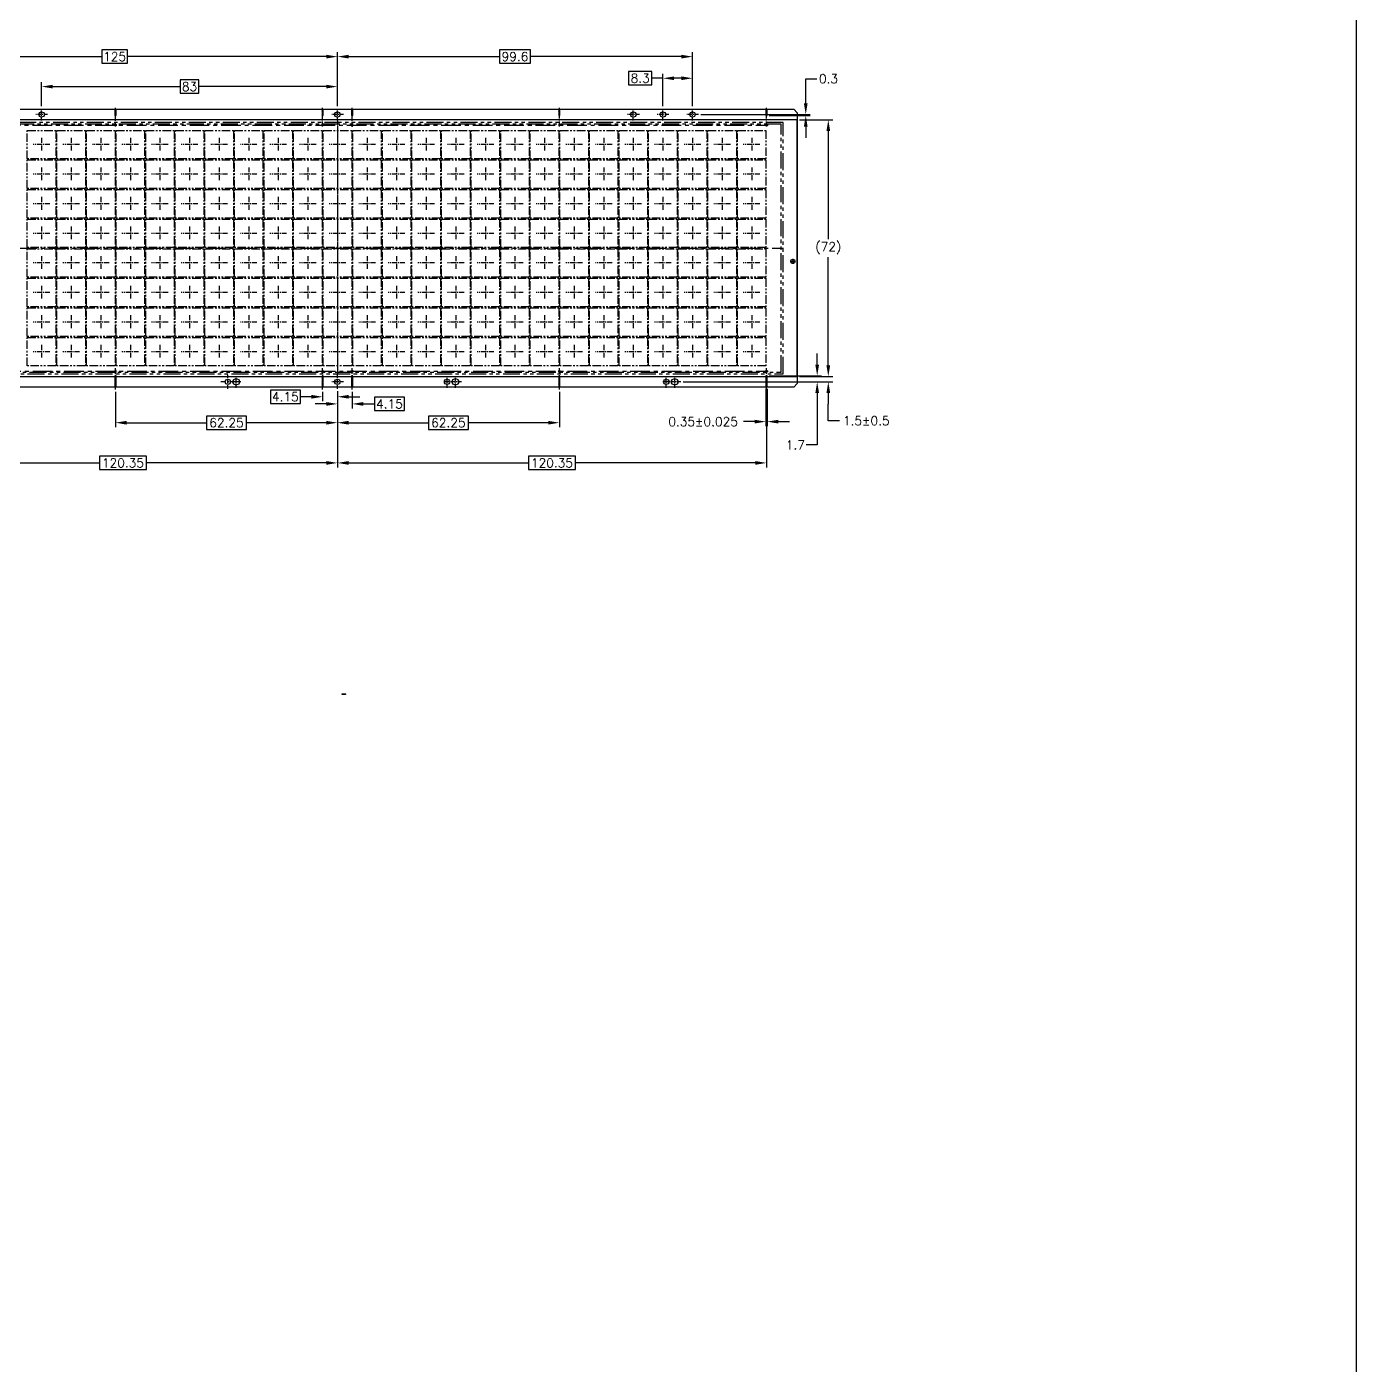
# Model space of a CAD drawing. Header units: millimetres. Extents: x 57 to 1212, y -970 to 358.
# Drawn here: x 839.4 to 1212.4, y -292.8 to 82.8 of the extents above; entities that cross this region are included whole.
import ezdxf

# ---------------------------------------------------------------- set-up
doc = ezdxf.new("R2010")
doc.units = ezdxf.units.MM
doc.header["$LTSCALE"] = 0.3
doc.linetypes.add('CENTER', pattern=[14.705263, 9.190789, -1.838158, 1.838158, -1.838158])
doc.linetypes.add('PHANTOM2', pattern=[31.75, 15.875, -3.175, 3.175, -3.175, 3.175, -3.175])
for name, color, linetype in [('CENTER', 2, 'CENTER'), ('DIM', 3, 'Continuous'), ('HATCH', 1, 'Continuous'), ('PHANTOM', 4, 'PHANTOM2'), ('PKG', 4, 'PHANTOM2')]:
    doc.layers.add(name, color=color, linetype=linetype)
doc.layers.add('MOLD', color=1, linetype='PHANTOM2', plot=False)
doc.layers.add('TAPE', color=40, linetype='Continuous', plot=False)
doc.styles.get("Standard").update_dxf_attribs({"font": 'simplex.shx'})
doc.dimstyles.new('ASECL', dxfattribs={"dimscale": 0, "dimtxt": 2, "dimasz": 2.5, "dimexe": 1, "dimexo": 0.5, "dimgap": 0.5, "dimtad": 0, "dimtih": 1, "dimtoh": 1, "dimdec": 3, "dimzin": 9, "dimdsep": 46, "dimtxsty": 'Standard', "dimcen": 0.7, "dimclrd": 256, "dimclre": 256, "dimclrt": 2, "dimadec": 0, "dimazin": 3, "dimtfac": 1, "dimtdec": 3, "dimtofl": 0, "dimtmove": 0, "dimatfit": 3, "dimfxl": 0, "dimtolj": 1, "dimtzin": 0, "dimlwd": -1, "dimlwe": -1, "dimarcsym": 0})

# ---------------------------------------------------------------- blocks, each defined once
blk = doc.blocks.new('*D49')
at = {"layer": 'DEFPOINTS', "color": 0, "linetype": 'ByBlock', "ltscale": 0.05}
for p in [(926.57, 74.4), (801.57, 59.86), (926.57, 59.86)]:
    blk.add_point(p, dxfattribs=at)
at = {"layer": 'DIM', "linetype": 'ByBlock', "ltscale": 0.05}
for p, q in [((801.57, 60.48), (801.57, 75.65)), ((867.67, 76.27), (860.47, 76.27)), ((860.47, 76.27), (860.47, 72.52)), ((867.67, 72.52), (867.67, 76.27)), ((926.57, 60.48), (926.57, 75.65)), ((804.69, 74.4), (860.47, 74.4)), ((860.47, 72.52), (867.67, 72.52)), ((923.44, 74.4), (867.67, 74.4))]:
    blk.add_line(p, q, dxfattribs=at)
for points in [[(804.69, 74.92), (804.69, 73.88), (801.57, 74.4)], [(923.44, 74.92), (923.44, 73.88), (926.57, 74.4)]]:
    blk.add_solid(points, dxfattribs=at)
at = {"layer": 'DIM', "color": 2, "linetype": 'ByBlock', "ltscale": 0.05, "insert": (864.07, 74.4), "char_height": 2.5, "attachment_point": 5}
blk.add_mtext('\\A1;125', dxfattribs=at)
blk = doc.blocks.new('*D50')
at = {"layer": 'DEFPOINTS', "color": 0, "linetype": 'ByBlock', "ltscale": 0.05}
for p in [(1017.87, 68.33), (1017.87, 59.86), (1026.17, 59.86)]:
    blk.add_point(p, dxfattribs=at)
at = {"layer": 'DIM', "linetype": 'ByBlock', "ltscale": 0.05}
for p, q in [((1014.74, 70.2), (1008.26, 70.2)), ((1008.26, 70.2), (1008.26, 66.45)), ((1014.74, 66.45), (1014.74, 70.2)), ((1017.87, 68.33), (1014.74, 68.33)), ((1017.87, 60.48), (1017.87, 69.58)), ((1023.04, 68.33), (1020.99, 68.33)), ((1026.17, 60.48), (1026.17, 69.58)), ((1008.26, 66.45), (1014.74, 66.45))]:
    blk.add_line(p, q, dxfattribs=at)
for points in [[(1020.99, 68.85), (1020.99, 67.81), (1017.87, 68.33)], [(1023.04, 68.85), (1023.04, 67.81), (1026.17, 68.33)]]:
    blk.add_solid(points, dxfattribs=at)
at = {"layer": 'DIM', "color": 2, "linetype": 'ByBlock', "ltscale": 0.05, "insert": (1011.5, 68.33), "char_height": 2.5, "attachment_point": 5}
blk.add_mtext('\\A1;8.3', dxfattribs=at)
blk = doc.blocks.new('*D51')
at = {"layer": 'DEFPOINTS', "color": 0, "linetype": 'ByBlock', "ltscale": 0.05}
for p in [(1026.17, 74.4), (926.57, 59.86), (1026.17, 59.86)]:
    blk.add_point(p, dxfattribs=at)
at = {"layer": 'DIM', "linetype": 'ByBlock', "ltscale": 0.05}
for p, q in [((926.57, 60.48), (926.57, 75.65)), ((980.74, 76.27), (971.99, 76.27)), ((971.99, 76.27), (971.99, 72.52)), ((980.74, 72.52), (980.74, 76.27)), ((1026.17, 60.48), (1026.17, 75.65)), ((929.69, 74.4), (971.99, 74.4)), ((971.99, 72.52), (980.74, 72.52)), ((1023.04, 74.4), (980.74, 74.4))]:
    blk.add_line(p, q, dxfattribs=at)
for points in [[(929.69, 74.92), (929.69, 73.88), (926.57, 74.4)], [(1023.04, 74.92), (1023.04, 73.88), (1026.17, 74.4)]]:
    blk.add_solid(points, dxfattribs=at)
at = {"layer": 'DIM', "color": 2, "linetype": 'ByBlock', "ltscale": 0.05, "insert": (976.37, 74.4), "char_height": 2.5, "attachment_point": 5}
blk.add_mtext('\\A1;99.6', dxfattribs=at)
blk = doc.blocks.new('*D56')
at = {"layer": 'DEFPOINTS', "color": 0, "ltscale": 0.1}
for p in [(926.57, -18.84), (1046.92, -19.02), (1046.92, -39.59)]:
    blk.add_point(p, dxfattribs=at)
at = {"layer": 'DIM', "ltscale": 0.1}
for p, q in [((926.57, -19.47), (926.57, -40.84)), ((1046.92, -19.65), (1046.92, -40.84)), ((929.69, -39.59), (980.17, -39.59)), ((993.32, -37.72), (980.17, -37.72)), ((980.17, -37.72), (980.17, -41.47)), ((993.32, -41.47), (993.32, -37.72)), ((1043.79, -39.59), (993.32, -39.59)), ((980.17, -41.47), (993.32, -41.47))]:
    blk.add_line(p, q, dxfattribs=at)
for points in [[(929.69, -39.07), (929.69, -40.11), (926.57, -39.59)], [(1043.79, -39.07), (1043.79, -40.11), (1046.92, -39.59)]]:
    blk.add_solid(points, dxfattribs=at)
at = {"layer": 'DIM', "color": 2, "ltscale": 0.1, "insert": (986.74, -39.59), "char_height": 2.5, "attachment_point": 5}
blk.add_mtext('\\A1;120.35', dxfattribs=at)
blk = doc.blocks.new('*D57')
at = {"layer": 'DEFPOINTS', "color": 0, "ltscale": 0.1}
for p in [(1046.74, -18.14), (1047.09, -18.14), (1047.09, -28.01)]:
    blk.add_point(p, dxfattribs=at)
at = {"layer": 'DIM', "ltscale": 0.1}
for p, q in [((1046.74, -18.77), (1046.74, -29.26)), ((1047.09, -18.77), (1047.09, -29.26)), ((1043.62, -28.01), (1040.49, -28.01)), ((1050.22, -28.01), (1053.34, -28.01))]:
    blk.add_line(p, q, dxfattribs=at)
for points in [[(1043.62, -27.49), (1043.62, -28.53), (1046.74, -28.01)], [(1050.22, -27.49), (1050.22, -28.53), (1047.09, -28.01)]]:
    blk.add_solid(points, dxfattribs=at)
at = {"layer": 'DIM', "color": 2, "ltscale": 0.1, "insert": (1029.15, -28.01), "char_height": 2.5, "attachment_point": 5}
blk.add_mtext('\\A1;0.35%%P0.025', dxfattribs=at)
blk = doc.blocks.new('*D58')
at = {"layer": 'DEFPOINTS', "color": 0, "ltscale": 0.1}
for p in [(1022.88, -16.84), (1047.09, -15.14), (1061.15, -16.84)]:
    blk.add_point(p, dxfattribs=at)
at = {"layer": 'DIM', "ltscale": 0.1}
for p, q in [((1061.15, -12.02), (1061.15, -8.89)), ((1023.51, -16.84), (1062.4, -16.84)), ((1047.72, -15.14), (1062.4, -15.14)), ((1061.15, -19.97), (1061.15, -34.53)), ((1061.15, -34.53), (1058.02, -34.53))]:
    blk.add_line(p, q, dxfattribs=at)
for points in [[(1060.63, -12.02), (1061.67, -12.02), (1061.15, -15.14)], [(1060.63, -19.97), (1061.67, -19.97), (1061.15, -16.84)]]:
    blk.add_solid(points, dxfattribs=at)
at = {"layer": 'DIM', "color": 2, "ltscale": 0.1, "insert": (1055.02, -34.53), "char_height": 2.5, "attachment_point": 5}
blk.add_mtext('\\A1;1.7', dxfattribs=at)
blk = doc.blocks.new('*D59')
at = {"layer": 'DEFPOINTS', "color": 0, "ltscale": 0.1}
for p in [(926.57, -18.84), (988.82, -19.02), (988.82, -28.31)]:
    blk.add_point(p, dxfattribs=at)
at = {"layer": 'DIM', "ltscale": 0.1}
for p, q in [((926.57, -19.47), (926.57, -29.56)), ((988.82, -19.65), (988.82, -29.56)), ((929.69, -28.31), (952.07, -28.31)), ((963.32, -26.44), (952.07, -26.44)), ((952.07, -26.44), (952.07, -30.19)), ((963.32, -30.19), (963.32, -26.44)), ((985.69, -28.31), (963.32, -28.31)), ((952.07, -30.19), (963.32, -30.19))]:
    blk.add_line(p, q, dxfattribs=at)
for points in [[(929.69, -27.79), (929.69, -28.84), (926.57, -28.31)], [(985.69, -27.79), (985.69, -28.84), (988.82, -28.31)]]:
    blk.add_solid(points, dxfattribs=at)
at = {"layer": 'DIM', "color": 2, "ltscale": 0.1, "insert": (957.69, -28.31), "char_height": 2.5, "attachment_point": 5}
blk.add_mtext('\\A1;62.25', dxfattribs=at)
blk = doc.blocks.new('*D60')
at = {"layer": 'DEFPOINTS', "color": 0, "ltscale": 0.1}
for p in [(926.57, -18.84), (930.72, -19.02), (930.72, -23.04)]:
    blk.add_point(p, dxfattribs=at)
at = {"layer": 'DIM', "ltscale": 0.1}
for p, q in [((926.57, -19.47), (926.57, -24.29)), ((930.72, -19.65), (930.72, -24.29)), ((945.36, -21.16), (936.97, -21.16)), ((936.97, -21.16), (936.97, -24.91)), ((945.36, -24.91), (945.36, -21.16)), ((923.44, -23.04), (920.32, -23.04)), ((933.84, -23.04), (936.97, -23.04)), ((936.97, -24.91), (945.36, -24.91))]:
    blk.add_line(p, q, dxfattribs=at)
for points in [[(923.44, -22.52), (923.44, -23.56), (926.57, -23.04)], [(933.84, -22.52), (933.84, -23.56), (930.72, -23.04)]]:
    blk.add_solid(points, dxfattribs=at)
at = {"layer": 'DIM', "color": 2, "ltscale": 0.1, "insert": (941.16, -23.04), "char_height": 2.5, "attachment_point": 5}
blk.add_mtext('\\A1;4.15', dxfattribs=at)
blk = doc.blocks.new('*D63')
at = {"layer": 'DEFPOINTS', "color": 0, "ltscale": 0.1}
for p in [(922.42, -19.02), (926.57, -18.84), (926.57, -21.03)]:
    blk.add_point(p, dxfattribs=at)
at = {"layer": 'DIM', "ltscale": 0.1}
for p, q in [((916.17, -19.15), (907.78, -19.15)), ((907.78, -19.15), (907.78, -22.9)), ((916.17, -22.9), (916.17, -19.15)), ((919.29, -21.03), (916.17, -21.03)), ((922.42, -19.65), (922.42, -22.28)), ((926.57, -19.47), (926.57, -22.28)), ((929.69, -21.03), (932.82, -21.03)), ((907.78, -22.9), (916.17, -22.9))]:
    blk.add_line(p, q, dxfattribs=at)
for points in [[(919.29, -20.51), (919.29, -21.55), (922.42, -21.03)], [(929.69, -20.51), (929.69, -21.55), (926.57, -21.03)]]:
    blk.add_solid(points, dxfattribs=at)
at = {"layer": 'DIM', "color": 2, "ltscale": 0.1, "insert": (911.97, -21.03), "char_height": 2.5, "attachment_point": 5}
blk.add_mtext('\\A1;4.15', dxfattribs=at)
blk = doc.blocks.new('*D64')
at = {"layer": 'DEFPOINTS', "color": 0, "ltscale": 0.1}
for p in [(864.32, -19.02), (926.57, -18.84), (926.57, -28.31)]:
    blk.add_point(p, dxfattribs=at)
at = {"layer": 'DIM', "ltscale": 0.1}
for p, q in [((864.32, -19.65), (864.32, -29.56)), ((926.57, -19.47), (926.57, -29.56)), ((867.44, -28.31), (889.82, -28.31)), ((901.07, -26.44), (889.82, -26.44)), ((889.82, -26.44), (889.82, -30.19)), ((901.07, -30.19), (901.07, -26.44)), ((923.44, -28.31), (901.07, -28.31)), ((889.82, -30.19), (901.07, -30.19))]:
    blk.add_line(p, q, dxfattribs=at)
for points in [[(867.44, -27.79), (867.44, -28.84), (864.32, -28.31)], [(923.44, -27.79), (923.44, -28.84), (926.57, -28.31)]]:
    blk.add_solid(points, dxfattribs=at)
at = {"layer": 'DIM', "color": 2, "ltscale": 0.1, "insert": (895.44, -28.31), "char_height": 2.5, "attachment_point": 5}
blk.add_mtext('\\A1;62.25', dxfattribs=at)
blk = doc.blocks.new('*D66')
at = {"layer": 'DEFPOINTS', "color": 0, "ltscale": 0.1}
for p in [(806.22, -19.02), (926.57, -18.84), (926.57, -39.59)]:
    blk.add_point(p, dxfattribs=at)
at = {"layer": 'DIM', "ltscale": 0.1}
for p, q in [((806.22, -19.65), (806.22, -40.84)), ((926.57, -19.47), (926.57, -40.84)), ((809.34, -39.59), (859.82, -39.59)), ((872.97, -37.72), (859.82, -37.72)), ((859.82, -37.72), (859.82, -41.47)), ((872.97, -41.47), (872.97, -37.72)), ((923.44, -39.59), (872.97, -39.59)), ((859.82, -41.47), (872.97, -41.47))]:
    blk.add_line(p, q, dxfattribs=at)
for points in [[(809.34, -39.07), (809.34, -40.11), (806.22, -39.59)], [(923.44, -39.07), (923.44, -40.11), (926.57, -39.59)]]:
    blk.add_solid(points, dxfattribs=at)
at = {"layer": 'DIM', "color": 2, "ltscale": 0.1, "insert": (866.39, -39.59), "char_height": 2.5, "attachment_point": 5}
blk.add_mtext('\\A1;120.35', dxfattribs=at)
blk = doc.blocks.new('*D67')
at = {"layer": 'DEFPOINTS', "color": 0, "ltscale": 0.05}
for p in [(1027.87, 58.16), (1047.09, 57.86), (1057.94, 57.86)]:
    blk.add_point(p, dxfattribs=at)
at = {"layer": 'DIM', "ltscale": 0.05}
for p, q in [((1057.94, 61.28), (1057.94, 68.2)), ((1057.94, 68.2), (1061.07, 68.2)), ((1028.49, 58.16), (1059.19, 58.16)), ((1047.72, 57.86), (1059.19, 57.86)), ((1057.94, 54.73), (1057.94, 51.61))]:
    blk.add_line(p, q, dxfattribs=at)
for points in [[(1057.42, 61.28), (1058.46, 61.28), (1057.94, 58.16)], [(1057.42, 54.73), (1058.46, 54.73), (1057.94, 57.86)]]:
    blk.add_solid(points, dxfattribs=at)
at = {"layer": 'DIM', "color": 2, "ltscale": 0.05, "insert": (1064.31, 68.2), "char_height": 2.5, "attachment_point": 5}
blk.add_mtext('\\A1;0.3', dxfattribs=at)
blk = doc.blocks.new('8X8')
at = {"layer": 'CENTER', "ltscale": 0.5}
for p, q in [((223.08, 151.76), (227.75, 151.76)), ((225.41, 153.68), (225.41, 149.83))]:
    blk.add_line(p, q, dxfattribs=at)
at = {"layer": 'PKG', "ltscale": 0.5}
blk.add_lwpolyline([(221.41, 147.76), (229.41, 147.76), (229.41, 155.76), (221.41, 155.76)], close=True, dxfattribs=at)
blk = doc.blocks.new('*D17')
at = {"layer": 'DEFPOINTS', "color": 0, "ltscale": 0.05}
for p in [(1055.57, 56.66), (1064.27, 56.66), (1055.57, -15.34)]:
    blk.add_point(p, dxfattribs=at)
at = {"layer": 'TAPE', "color": 3, "ltscale": 0.05}
for p, q in [((1056.19, 56.66), (1065.52, 56.66)), ((1064.27, 53.53), (1064.27, 23.19)), ((1064.27, -12.22), (1064.27, 18.13)), ((1056.19, -15.34), (1065.52, -15.34))]:
    blk.add_line(p, q, dxfattribs=at)
for points in [[(1063.74, 53.53), (1064.79, 53.53), (1064.27, 56.66)], [(1063.74, -12.22), (1064.79, -12.22), (1064.27, -15.34)]]:
    blk.add_solid(points, dxfattribs=at)
at = {"layer": 'TAPE', "color": 2, "ltscale": 0.05, "insert": (1064.27, 20.66), "char_height": 2.5, "attachment_point": 5}
blk.add_mtext('\\A1;(72)', dxfattribs=at)
blk = doc.blocks.new('*D18')
at = {"layer": 'DEFPOINTS', "color": 0, "ltscale": 0.05}
for p in [(1022.88, -16.84), (1055.57, -15.34), (1064.27, -16.84)]:
    blk.add_point(p, dxfattribs=at)
at = {"layer": 'TAPE', "color": 3, "ltscale": 0.05}
for p, q in [((1064.27, -12.22), (1064.27, -9.09)), ((1023.51, -16.84), (1065.52, -16.84)), ((1056.19, -15.34), (1065.52, -15.34)), ((1064.27, -19.97), (1064.27, -23.09)), ((1064.27, -27.76), (1064.27, -23.09)), ((1067.39, -27.76), (1064.27, -27.76))]:
    blk.add_line(p, q, dxfattribs=at)
for points in [[(1063.74, -12.22), (1064.79, -12.22), (1064.27, -15.34)], [(1063.74, -19.97), (1064.79, -19.97), (1064.27, -16.84)]]:
    blk.add_solid(points, dxfattribs=at)
at = {"layer": 'TAPE', "color": 2, "ltscale": 0.05, "insert": (1074.92, -27.76), "char_height": 2.5, "attachment_point": 5}
blk.add_mtext('\\A1;1.5%%P0.5', dxfattribs=at)
blk = doc.blocks.new('*D68')
at = {"layer": 'DEFPOINTS', "color": 0, "linetype": 'ByBlock', "ltscale": 0.05}
for p in [(843.57, 65.99), (843.57, 59.86), (926.57, 59.86)]:
    blk.add_point(p, dxfattribs=at)
at = {"layer": 'DIM', "linetype": 'ByBlock', "ltscale": 0.05}
for p, q in [((887.72, 67.87), (882.42, 67.87)), ((882.42, 67.87), (882.42, 64.12)), ((887.72, 64.12), (887.72, 67.87)), ((843.57, 60.48), (843.57, 67.24)), ((846.69, 65.99), (882.42, 65.99)), ((882.42, 64.12), (887.72, 64.12)), ((923.44, 65.99), (887.72, 65.99)), ((926.57, 60.48), (926.57, 67.24))]:
    blk.add_line(p, q, dxfattribs=at)
for points in [[(846.69, 66.51), (846.69, 65.47), (843.57, 65.99)], [(923.44, 66.51), (923.44, 65.47), (926.57, 65.99)]]:
    blk.add_solid(points, dxfattribs=at)
at = {"layer": 'DIM', "color": 2, "linetype": 'ByBlock', "ltscale": 0.05, "insert": (885.07, 65.99), "char_height": 2.5, "attachment_point": 5}
blk.add_mtext('\\A1;83', dxfattribs=at)
blk = doc.blocks.new('*D69')
at = {"layer": 'DEFPOINTS', "color": 0}
for p in [(928.34, -104.43), (928.62, -104.36), (928.85, -104.43)]:
    blk.add_point(p, dxfattribs=at)
at = {"layer": 'DIM'}
for p, q in [((928.35, -104.43), (928.87, -104.43)), ((928.63, -104.36), (928.87, -104.36)), ((928.85, -104.31), (928.85, -104.26)), ((928.85, -104.48), (928.85, -104.53))]:
    blk.add_line(p, q, dxfattribs=at)
for points in [[(928.84, -104.31), (928.86, -104.31), (928.85, -104.36)], [(928.84, -104.48), (928.86, -104.48), (928.85, -104.43)]]:
    blk.add_solid(points, dxfattribs=at)
at = {"layer": 'DIM', "color": 2, "insert": (928.85, -104.4), "char_height": 0.04, "attachment_point": 5}
blk.add_mtext('\\A1;0.075%%P0.03', dxfattribs=at)

msp = doc.modelspace()

# ---------------------------------------------------------------- hatches: boundary and pattern name
at = {"layer": 'HATCH', "ltscale": 0.05}
h = msp.add_hatch(dxfattribs=at)
h.set_pattern_fill('ANSI31', color=256, scale=0.1, style=0)
h.set_pattern_definition([(45, (-188.09446, -98.9474), (-0.2245064, 0.2245064), [])])
h.paths.add_polyline_path([(864.1435, 59.4586), (864.4935, 59.4586), (864.4935, 57.8586), (864.1435, 57.8586)])
h = msp.add_hatch(dxfattribs=at)
h.set_pattern_fill('ANSI31', color=256, scale=0.1, style=0)
h.set_pattern_definition([(45, (-129.99446, -98.9474), (-0.2245064, 0.2245064), [])])
h.paths.add_polyline_path([(922.2435, 59.4586), (922.5935, 59.4586), (922.5935, 57.8586), (922.2435, 57.8586)])
h = msp.add_hatch(dxfattribs=at)
h.set_pattern_fill('ANSI31', color=256, scale=0.1, style=0)
h.set_pattern_definition([(45, (-121.69446, -98.9474), (-0.2245064, 0.2245064), [])])
h.paths.add_polyline_path([(930.5435, 59.4586), (930.8935, 59.4586), (930.8935, 57.8586), (930.5435, 57.8586)])
h = msp.add_hatch(dxfattribs=at)
h.set_pattern_fill('ANSI31', color=256, scale=0.1, style=0)
h.set_pattern_definition([(45, (-63.59446, -98.9474), (-0.2245064, 0.2245064), [])])
h.paths.add_polyline_path([(988.6435, 59.4586), (988.9935, 59.4586), (988.9935, 57.8586), (988.6435, 57.8586)])
h = msp.add_hatch(dxfattribs=at)
h.set_pattern_fill('ANSI31', color=256, scale=0.1, style=0)
h.set_pattern_definition([(45, (-5.49446, -98.9474), (-0.2245064, 0.2245064), [])])
h.paths.add_polyline_path([(1046.7435, 59.4586), (1047.0935, 59.4586), (1047.0935, 57.8586), (1046.7435, 57.8586)])
h = msp.add_hatch(dxfattribs=at)
h.set_pattern_fill('ANSI31', color=256, scale=0.1, style=0)
h.set_pattern_definition([(45, (47.10554, -106.9474), (-0.2245064, 0.2245064), [])])
h.paths.add_polyline_path([(864.4935, -15.1414), (864.1435, -15.1414), (864.1435, -18.1414), (864.4935, -18.1414)])
h = msp.add_hatch(dxfattribs=at)
h.set_pattern_fill('ANSI31', color=256, scale=0.1, style=0)
h.set_pattern_definition([(45, (105.20554, -106.9474), (-0.2245064, 0.2245064), [])])
h.paths.add_polyline_path([(922.5935, -15.1414), (922.2435, -15.1414), (922.2435, -18.1414), (922.5935, -18.1414)])
h = msp.add_hatch(dxfattribs=at)
h.set_pattern_fill('ANSI31', color=256, scale=0.1, style=0)
h.set_pattern_definition([(45, (113.50554, -106.9474), (-0.2245064, 0.2245064), [])])
h.paths.add_polyline_path([(930.8935, -15.1414), (930.5435, -15.1414), (930.5435, -18.1414), (930.8935, -18.1414)])
h = msp.add_hatch(dxfattribs=at)
h.set_pattern_fill('ANSI31', color=256, scale=0.1, style=0)
h.set_pattern_definition([(45, (171.60554, -106.9474), (-0.2245064, 0.2245064), [])])
h.paths.add_polyline_path([(988.9935, -15.1414), (988.6435, -15.1414), (988.6435, -18.1414), (988.9935, -18.1414)])
h = msp.add_hatch(dxfattribs=at)
h.set_pattern_fill('ANSI31', color=256, scale=0.1, style=0)
h.set_pattern_definition([(45, (229.70554, -106.9474), (-0.2245064, 0.2245064), [])])
h.paths.add_polyline_path([(1047.0935, -15.1414), (1046.7435, -15.1414), (1046.7435, -18.1414), (1047.0935, -18.1414)])
h = msp.add_hatch(dxfattribs=at)
h.set_pattern_fill('ANSI31', color=256, scale=0.01, style=0)
h.set_pattern_definition([(45, (-1e-13, -78), (-0.0224506403, 0.0224506403), [])])
edge = h.paths.add_edge_path()
edge.add_spline(control_points=[(928.6471, -104.5098), (928.6529, -104.4957), (928.6631, -104.4601), (928.5955, -104.424), (928.6096, -104.3813), (928.6217, -104.3578)], knot_values=[0.02437151, 0.02437151, 0.02437151, 0.02437151, 0.066597, 0.1286634, 0.19669247, 0.19669247, 0.19669247, 0.19669247], degree=3, periodic=0)
edge.add_line((928.6217, -104.3578), (928.4101, -104.3578))
edge.add_line((928.4101, -104.3578), (928.4101, -104.3628))
edge.add_arc((928.3401, -104.3628), 0.07, 270, 360, ccw=False)
edge.add_line((928.3401, -104.4328), (928.1301, -104.4328))
edge.add_arc((928.1301, -104.3628), 0.07, 180, 270, ccw=False)
edge.add_line((928.0601, -104.3628), (928.0601, -104.3578))
edge.add_line((928.0601, -104.3578), (927.8484, -104.3578))
edge.add_spline(control_points=[(927.8484, -104.3578), (927.8605, -104.3813), (927.8746, -104.424), (927.807, -104.4601), (927.8172, -104.4957), (927.823, -104.5098)], knot_values=[0.02437151, 0.02437151, 0.02437151, 0.02437151, 0.09240058, 0.15446698, 0.19669247, 0.19669247, 0.19669247, 0.19669247], degree=3, periodic=0)
edge.add_line((927.823, -104.5098), (928.6471, -104.5098))

# ---------------------------------------------------------------- linework, layer by layer
at = {"ltscale": 0.5}
for p, q in [((798.5685, 59.6586), (1054.5685, 59.6586)), ((1055.5685, 58.6586), (1054.5685, 59.6586)), ((1054.5685, -18.3414), (798.5685, -18.3414))]:
    msp.add_line(p, q, dxfattribs=at)
at = {"linetype": 'ByBlock', "ltscale": 0.05}
msp.add_line((1055.5685, 58.6586), (1055.5685, -17.3414), dxfattribs=at)
at = {"ltscale": 0.05}
for p, q in [((1054.5685, -18.3414), (1055.5685, -17.3414)), ((928.0601, -104.3578), (928.0601, -104.3628)), ((928.4101, -104.3628), (928.4101, -104.3578))]:
    msp.add_line(p, q, dxfattribs=at)
for p, q in [((927.823, -104.5098), (928.6471, -104.5098)), ((927.8484, -104.3578), (928.0601, -104.3578)), ((928.1301, -104.4328), (928.3401, -104.4328)), ((928.4101, -104.3578), (928.6217, -104.3578))]:
    msp.add_line(p, q)
for points in [[(864.1435, 59.4586), (864.1435, 57.8586), (864.4935, 57.8586), (864.4935, 59.4586)], [(922.2435, 59.4586), (922.2435, 57.8586), (922.5935, 57.8586), (922.5935, 59.4586)], [(930.5435, 59.4586), (930.5435, 57.8586), (930.8935, 57.8586), (930.8935, 59.4586)], [(988.6435, 59.4586), (988.6435, 57.8586), (988.9935, 57.8586), (988.9935, 59.4586)], [(1046.7435, 59.4586), (1046.7435, 57.8586), (1047.0935, 57.8586), (1047.0935, 59.4586)]]:
    msp.add_lwpolyline(points, close=True, dxfattribs=at)
at = {"ltscale": 0.5}
for points in [[(864.4935, 55.0086), (864.1435, 55.0086), (864.1435, 55.4086), (864.4935, 55.4086)], [(922.5935, 55.0086), (922.2435, 55.0086), (922.2435, 55.4086), (922.5935, 55.4086)], [(930.5435, 55.0086), (930.8935, 55.0086), (930.8935, 55.4086), (930.5435, 55.4086)], [(988.6435, 55.0086), (988.9935, 55.0086), (988.9935, 55.4086), (988.6435, 55.4086)], [(1046.7435, 55.0086), (1047.0935, 55.0086), (1047.0935, 55.4086), (1046.7435, 55.4086)], [(864.4935, -13.6914), (864.1435, -13.6914), (864.1435, -14.0914), (864.4935, -14.0914)], [(922.5935, -13.6914), (922.2435, -13.6914), (922.2435, -14.0914), (922.5935, -14.0914)], [(930.5435, -13.6914), (930.8935, -13.6914), (930.8935, -14.0914), (930.5435, -14.0914)], [(988.6435, -13.6914), (988.9935, -13.6914), (988.9935, -14.0914), (988.6435, -14.0914)], [(1046.7435, -13.6914), (1047.0935, -13.6914), (1047.0935, -14.0914), (1046.7435, -14.0914)]]:
    msp.add_lwpolyline(points, close=True, dxfattribs=at)
at = {"linetype": 'ByBlock', "ltscale": 0.05}
for points in [[(864.4935, -15.1414), (864.1435, -15.1414), (864.1435, -18.1414), (864.4935, -18.1414)], [(922.5935, -15.1414), (922.2435, -15.1414), (922.2435, -18.1414), (922.5935, -18.1414)], [(930.8935, -15.1414), (930.5435, -15.1414), (930.5435, -18.1414), (930.8935, -18.1414)], [(988.9935, -15.1414), (988.6435, -15.1414), (988.6435, -18.1414), (988.9935, -18.1414)], [(1047.0935, -15.1414), (1046.7435, -15.1414), (1046.7435, -18.1414), (1047.0935, -18.1414)]]:
    msp.add_lwpolyline(points, close=True, dxfattribs=at)
at = {"ltscale": 0.05}
for points in [[(898.4465, -16.0914), (897.9145, -16.0914, 1), (897.9145, -17.5914), (898.4465, -17.5914, 1)], [(959.9465, -16.0914), (959.4145, -16.0914, 1), (959.4145, -17.5914), (959.9465, -17.5914, 1)], [(1021.4465, -16.0914), (1020.9145, -16.0914, 1), (1020.9145, -17.5914), (1021.4465, -17.5914, 1)]]:
    msp.add_lwpolyline(points, format="xyb", close=True, dxfattribs=at)
for centre in [(843.5685, 58.1586), (926.5685, 58.1586), (1009.5685, 58.1586), (1017.8685, 58.1586), (1026.1685, 58.1586), (895.8185, -16.8414), (926.5685, -16.8414), (957.3185, -16.8414), (1018.8185, -16.8414)]:
    msp.add_circle(centre, 0.75)
msp.add_circle((1054.3185, 16.9466), 0.6, dxfattribs=at)
msp.add_arc((928.1301, -104.3628), 0.07, 180, 270)
msp.add_arc((928.3401, -104.3628), 0.07, 270, 0, dxfattribs=at)
at = {"layer": 'CENTER', "ltscale": 0.4}
for p, q in [((845.2685, 58.1586), (841.8685, 58.1586)), ((843.5685, 56.4586), (843.5685, 59.8586)), ((843.5685, 56.4586), (843.5685, 59.8586)), ((928.2685, 58.1586), (924.8685, 58.1586)), ((926.5685, 56.4586), (926.5685, 59.8586)), ((926.5685, 56.4586), (926.5685, 59.8586)), ((926.5685, 56.4586), (926.5685, 59.8586)), ((1011.2685, 58.1586), (1007.8685, 58.1586)), ((1009.5685, 56.4586), (1009.5685, 59.8586)), ((1009.5685, 56.4586), (1009.5685, 59.8586)), ((1019.5685, 58.1586), (1016.1685, 58.1586)), ((1017.8685, 56.4586), (1017.8685, 59.8586)), ((1017.8685, 56.4586), (1017.8685, 59.8586)), ((1027.8685, 58.1586), (1024.4685, 58.1586)), ((1026.1685, 56.4586), (1026.1685, 59.8586)), ((1026.1685, 56.4586), (1026.1685, 59.8586)), ((895.8185, -18.8414), (895.8185, -14.8414)), ((926.5685, -18.8414), (926.5685, -14.8414)), ((898.1805, -18.5414), (898.1805, -15.1414)), ((928.2685, -16.8414), (924.8685, -16.8414)), ((961.3805, -16.8414), (956.4605, -16.8414)), ((957.3185, -18.5414), (957.3185, -15.1414)), ((959.6805, -18.5414), (959.6805, -15.1414)), ((1022.8805, -16.8414), (1017.8643, -16.8414)), ((1018.8185, -18.5414), (1018.8185, -15.1414)), ((1021.1805, -18.5414), (1021.1805, -15.1414))]:
    msp.add_line(p, q, dxfattribs=at)
at = {"layer": 'CENTER', "ltscale": 0.5}
for p, q in [((864.3185, 54.7687), (864.3185, 60.0799)), ((922.4185, 54.783), (922.4185, 60.0799)), ((930.7185, 54.7236), (930.7185, 60.0799)), ((988.8185, 54.7974), (988.8185, 60.0799)), ((1046.9185, 54.7926), (1046.9185, 60.0799))]:
    msp.add_line(p, q, dxfattribs=at)
at = {"layer": 'CENTER', "ltscale": 0.05}
msp.add_line((926.5685, 56.3417), (926.5685, -14.5245), dxfattribs=at)
msp.add_line((926.5685, 56.3417), (926.5685, -14.5245), dxfattribs=at)
at = {"layer": 'CENTER', "ltscale": 2}
for p, q in [((805.706, 55.2086), (1047.3601, 55.2086)), ((801.4696, 20.6586), (1051.6673, 20.6586)), ((805.7999, -13.8914), (1047.3871, -13.8914))]:
    msp.add_line(p, q, dxfattribs=at)
at = {"layer": 'CENTER', "ltscale": 0.2}
for p, q in [((1053.632, 16.9466), (1055.0049, 16.9466)), ((1054.8201, 16.9466), (1053.8168, 16.9466)), ((1054.3185, 17.633), (1054.3185, 16.2602))]:
    msp.add_line(p, q, dxfattribs=at)
at = {"layer": 'CENTER'}
for p, q in [((864.3185, -19.0215), (864.3185, -13.0516)), ((922.4185, -19.0215), (922.4185, -13.0516)), ((930.7185, -19.0215), (930.7185, -13.0516)), ((988.8185, -19.0215), (988.8185, -13.0516)), ((1046.9185, -19.0215), (1046.9185, -13.0516)), ((899.4645, -16.8414), (893.8185, -16.8414))]:
    msp.add_line(p, q, dxfattribs=at)
at = {"layer": 'CENTER', "ltscale": 4}
msp.add_line((928.2351, -104.2641), (928.2351, -104.6801), dxfattribs=at)
at = {"layer": 'DIM'}
msp.add_lwpolyline([(634.9146, 357.9149), (1212.3648, 357.9149), (1212.3648, -306.029), (634.9146, -306.029)], close=True, dxfattribs=at)
at = {"layer": 'MOLD'}
for p, q in [((1051.5685, 55.9336), (801.5685, 55.9336)), ((1051.0185, 55.4086), (802.1185, 55.4086)), ((1051.0185, -14.0914), (1051.0185, 55.4086)), ((1051.5685, -14.6164), (1051.5685, 55.9336)), ((801.5685, -14.6164), (1051.5685, -14.6164)), ((802.1185, -14.0914), (1051.0185, -14.0914))]:
    msp.add_line(p, q, dxfattribs=at)
at = {"layer": 'PHANTOM', "ltscale": 0.8}
for points in [[(927.8484, -104.3578), (927.8605, -104.3813), (927.8746, -104.424), (927.807, -104.4601), (927.8172, -104.4957), (927.823, -104.5098)], [(928.6217, -104.3578), (928.6096, -104.3813), (928.5955, -104.424), (928.6631, -104.4601), (928.6529, -104.4957), (928.6471, -104.5098)]]:
    msp.add_open_spline(points, degree=3, knots=[0.024371509, 0.024371509, 0.024371509, 0.024371509, 0.092400579, 0.154466977, 0.196692467, 0.196692467, 0.196692467, 0.196692467], dxfattribs=at)
at = {"layer": 'TAPE', "ltscale": 0.05}
msp.add_lwpolyline([(797.5685, -15.3414), (1055.5685, -15.3414), (1055.5685, 56.6586), (797.5685, 56.6586)], close=True, dxfattribs=at)

# ---------------------------------------------------------------- block references
at = {"layer": 'DIM', "xscale": -1}
for p in [(1068.982, -102.0473), (1077.282, -102.0473), (1085.582, -102.0473), (1093.882, -102.0473), (1102.182, -102.0473), (1110.482, -102.0473), (1118.782, -102.0473), (1127.082, -102.0473), (1135.382, -102.0473), (1143.682, -102.0473), (1151.982, -102.0473), (1160.282, -102.0473), (1168.582, -102.0473), (1176.882, -102.0473), (1185.182, -102.0473), (1193.482, -102.0473), (1201.782, -102.0473), (1210.082, -102.0473), (1218.382, -102.0473), (1226.682, -102.0473), (1234.982, -102.0473), (1243.282, -102.0473), (1251.582, -102.0473), (1259.882, -102.0473), (1268.182, -102.0473), (1068.982, -110.3473), (1077.282, -110.3473), (1085.582, -110.3473), (1093.882, -110.3473), (1102.182, -110.3473), (1110.482, -110.3473), (1118.782, -110.3473), (1127.082, -110.3473), (1135.382, -110.3473), (1143.682, -110.3473), (1151.982, -110.3473), (1160.282, -110.3473), (1168.582, -110.3473), (1176.882, -110.3473), (1185.182, -110.3473), (1193.482, -110.3473), (1201.782, -110.3473), (1210.082, -110.3473), (1218.382, -110.3473), (1226.682, -110.3473), (1234.982, -110.3473), (1243.282, -110.3473), (1251.582, -110.3473), (1259.882, -110.3473), (1268.182, -110.3473), (1068.982, -118.6473), (1077.282, -118.6473), (1085.582, -118.6473), (1093.882, -118.6473), (1102.182, -118.6473), (1110.482, -118.6473), (1118.782, -118.6473), (1127.082, -118.6473), (1135.382, -118.6473), (1143.682, -118.6473), (1151.982, -118.6473), (1160.282, -118.6473), (1168.582, -118.6473), (1176.882, -118.6473), (1185.182, -118.6473), (1193.482, -118.6473), (1201.782, -118.6473), (1210.082, -118.6473), (1218.382, -118.6473), (1226.682, -118.6473), (1234.982, -118.6473), (1243.282, -118.6473), (1251.582, -118.6473), (1259.882, -118.6473), (1268.182, -118.6473), (1068.982, -126.9473), (1077.282, -126.9473), (1085.582, -126.9473), (1093.882, -126.9473), (1102.182, -126.9473), (1110.482, -126.9473), (1118.782, -126.9473), (1127.082, -126.9473), (1135.382, -126.9473), (1143.682, -126.9473), (1151.982, -126.9473), (1160.282, -126.9473), (1168.582, -126.9473), (1176.882, -126.9473), (1185.182, -126.9473), (1193.482, -126.9473), (1201.782, -126.9473), (1210.082, -126.9473), (1218.382, -126.9473), (1226.682, -126.9473), (1234.982, -126.9473), (1243.282, -126.9473), (1251.582, -126.9473), (1259.882, -126.9473), (1268.182, -126.9473), (1068.982, -135.2473), (1077.282, -135.2473), (1085.582, -135.2473), (1093.882, -135.2473), (1102.182, -135.2473), (1110.482, -135.2473), (1118.782, -135.2473), (1127.082, -135.2473), (1135.382, -135.2473), (1143.682, -135.2473), (1151.982, -135.2473), (1160.282, -135.2473), (1168.582, -135.2473), (1176.882, -135.2473), (1185.182, -135.2473), (1193.482, -135.2473), (1201.782, -135.2473), (1210.082, -135.2473), (1218.382, -135.2473), (1226.682, -135.2473), (1234.982, -135.2473), (1243.282, -135.2473), (1251.582, -135.2473), (1259.882, -135.2473), (1268.182, -135.2473), (1068.982, -143.5473), (1077.282, -143.5473), (1085.582, -143.5473), (1093.882, -143.5473), (1102.182, -143.5473), (1110.482, -143.5473), (1118.782, -143.5473), (1127.082, -143.5473), (1135.382, -143.5473), (1143.682, -143.5473), (1151.982, -143.5473), (1160.282, -143.5473), (1168.582, -143.5473), (1176.882, -143.5473), (1185.182, -143.5473), (1193.482, -143.5473), (1201.782, -143.5473), (1210.082, -143.5473), (1218.382, -143.5473), (1226.682, -143.5473), (1234.982, -143.5473), (1243.282, -143.5473), (1251.582, -143.5473), (1259.882, -143.5473), (1268.182, -143.5473), (1068.982, -151.8473), (1077.282, -151.8473), (1085.582, -151.8473), (1093.882, -151.8473), (1102.182, -151.8473), (1110.482, -151.8473), (1118.782, -151.8473), (1127.082, -151.8473), (1135.382, -151.8473), (1143.682, -151.8473), (1151.982, -151.8473), (1160.282, -151.8473), (1168.582, -151.8473), (1176.882, -151.8473), (1185.182, -151.8473), (1193.482, -151.8473), (1201.782, -151.8473), (1210.082, -151.8473), (1218.382, -151.8473), (1226.682, -151.8473), (1234.982, -151.8473), (1243.282, -151.8473), (1251.582, -151.8473), (1259.882, -151.8473), (1268.182, -151.8473), (1068.982, -160.1473), (1077.282, -160.1473), (1085.582, -160.1473), (1093.882, -160.1473), (1102.182, -160.1473), (1110.482, -160.1473), (1118.782, -160.1473), (1127.082, -160.1473), (1135.382, -160.1473), (1143.682, -160.1473), (1151.982, -160.1473), (1160.282, -160.1473), (1168.582, -160.1473), (1176.882, -160.1473), (1185.182, -160.1473), (1193.482, -160.1473), (1201.782, -160.1473), (1210.082, -160.1473), (1218.382, -160.1473), (1226.682, -160.1473), (1234.982, -160.1473), (1243.282, -160.1473), (1251.582, -160.1473), (1259.882, -160.1473), (1268.182, -160.1473)]:
    msp.add_blockref('8X8', p, dxfattribs=at)

# ---------------------------------------------------------------- dimensions: what is measured, and where the dimension line sits
at = {"layer": 'DIM', "linetype": 'ByBlock', "ltscale": 0.05}
for base, p1, p2, override, picture, middle in [((926.5685, 74.3967), (801.5685, 59.8586), (926.5685, 59.8586), {"dimscale": 1.25, "dimgap": -0.5, "dimtol": 0, "dimlim": 0}, '*D49', (864.0685, 74.3967)), ((1026.1685, 74.3967), (926.5685, 59.8586), (1026.1685, 59.8586), {"dimscale": 1.25, "dimgap": -0.5, "dimtol": 0, "dimlim": 0}, '*D51', (976.3685, 74.3967)), ((843.5685, 65.9918), (926.5685, 59.8586), (843.5685, 59.8586), {"dimscale": 1.25, "dimgap": -0.5}, '*D68', (885.0685, 65.9918))]:
    dim = msp.add_linear_dim(base=base, p1=p1, p2=p2, dimstyle='ASECL', override=override, dxfattribs=at)
    dim.commit()
    dim.dimension.update_dxf_attribs({"geometry": picture, "text_midpoint": middle})
dim = msp.add_linear_dim(base=(1017.8685, 68.3284), p1=(1026.1685, 59.8586), p2=(1017.8685, 59.8586), dimstyle='ASECL', override={"dimscale": 1.25, "dimgap": -0.5, "dimtol": 0, "dimlim": 0}, dxfattribs=at)
dim.commit()
dim.dimension.update_dxf_attribs({"geometry": '*D50', "text_midpoint": (1011.4994, 68.3284), "dimtype": 160})
at = {"layer": 'DIM', "ltscale": 0.05}
dim = msp.add_linear_dim(base=(1057.9438, 57.8586), p1=(1027.8685, 58.1586), p2=(1047.0935, 57.8586), angle=90, dimstyle='ASECL', override={"dimscale": 1.25}, dxfattribs=at)
dim.commit()
dim.dimension.update_dxf_attribs({"geometry": '*D67', "text_midpoint": (1064.3129, 68.2006), "dimtype": 160})
at = {"layer": 'DIM', "ltscale": 0.1}
dim = msp.add_linear_dim(base=(1061.1484, -16.8414), p1=(1047.0935, -15.1414), p2=(1022.8805, -16.8414), angle=90, dimstyle='ASECL', override={"dimscale": 1.25}, dxfattribs=at)
dim.commit()
dim.dimension.update_dxf_attribs({"geometry": '*D58', "text_midpoint": (1055.0175, -34.5293), "dimtype": 160})
dim = msp.add_linear_dim(base=(1047.0935, -28.014), p1=(1046.7435, -18.1414), p2=(1047.0935, -18.1414), text='<>%%P0.025', dimstyle='ASECL', override={"dimscale": 1.25}, dxfattribs=at)
dim.commit()
dim.dimension.update_dxf_attribs({"geometry": '*D57', "text_midpoint": (1029.1542, -28.014), "dimtype": 160})
for base, p1, p2, override, picture, middle in [((926.5685, -39.5926), (806.2185, -19.0215), (926.5685, -18.8414), {"dimscale": 1.25, "dimgap": -0.5}, '*D66', (866.3935, -39.5926)), ((926.5685, -28.3146), (864.3185, -19.0215), (926.5685, -18.8414), {"dimscale": 1.25, "dimgap": -0.5}, '*D64', (895.4435, -28.3146)), ((1046.9185, -39.5926), (926.5685, -18.8414), (1046.9185, -19.0215), {"dimscale": 1.25, "dimgap": -0.5, "dimtol": 0, "dimlim": 0}, '*D56', (986.7435, -39.5926)), ((988.8185, -28.3146), (926.5685, -18.8414), (988.8185, -19.0215), {"dimscale": 1.25, "dimgap": -0.5, "dimtol": 0, "dimlim": 0}, '*D59', (957.6935, -28.3146))]:
    dim = msp.add_linear_dim(base=base, p1=p1, p2=p2, dimstyle='ASECL', override=override, dxfattribs=at)
    dim.commit()
    dim.dimension.update_dxf_attribs({"geometry": picture, "text_midpoint": middle})
for base, p1, p2, override, picture, middle in [((926.5685, -21.0294), (922.4185, -19.0215), (926.5685, -18.8414), {"dimscale": 1.25, "dimgap": -0.5}, '*D63', (911.972, -21.0294)), ((930.7185, -23.0379), (926.5685, -18.8414), (930.7185, -19.0215), {"dimscale": 1.25, "dimgap": -0.5, "dimtol": 0, "dimlim": 0}, '*D60', (941.1649, -23.0379))]:
    dim = msp.add_linear_dim(base=base, p1=p1, p2=p2, dimstyle='ASECL', override=override, dxfattribs=at)
    dim.commit()
    dim.dimension.update_dxf_attribs({"geometry": picture, "text_midpoint": middle, "dimtype": 160})
at = {"layer": 'DIM'}
dim = msp.add_linear_dim(base=(928.8528, -104.4328), p1=(928.6217, -104.3578), p2=(928.3401, -104.4328), angle=90, text='<>%%P0.03', dimstyle='ASECL', override={"dimscale": 0.02}, dxfattribs=at)
dim.commit()
dim.dimension.update_dxf_attribs({"geometry": '*D69', "text_midpoint": (928.8528, -104.3953)})
at = {"layer": 'TAPE', "ltscale": 0.05}
for base, p2, text, override, picture, middle in [((1064.2658, 56.6586), (1055.5685, 56.6586), '(<>)', {"dimscale": 1.25, "dimgap": 0.5, "dimclrd": 3, "dimclre": 3, "dimtol": 0, "dimlim": 0, "dimtp": 1, "dimtm": 1e-09, "dimtdec": 0}, '*D17', (1064.2658, 20.6586)), ((1064.2658, -16.8414), (1022.8805, -16.8414), '<>%%P0.5', {"dimscale": 1.25, "dimclrd": 3, "dimclre": 3, "dimtp": 1, "dimtm": 1e-09, "dimtdec": 0, "dimtmove": 1}, '*D18', (1066.0083, -27.7638))]:
    dim = msp.add_linear_dim(base=base, p1=(1055.5685, -15.3414), p2=p2, angle=90, text=text, dimstyle='ASECL', override=override, dxfattribs=at)
    dim.commit()
    dim.dimension.update_dxf_attribs({"geometry": picture, "text_midpoint": middle, "dimtype": 160})

doc.saveas('drawing.dxf')
